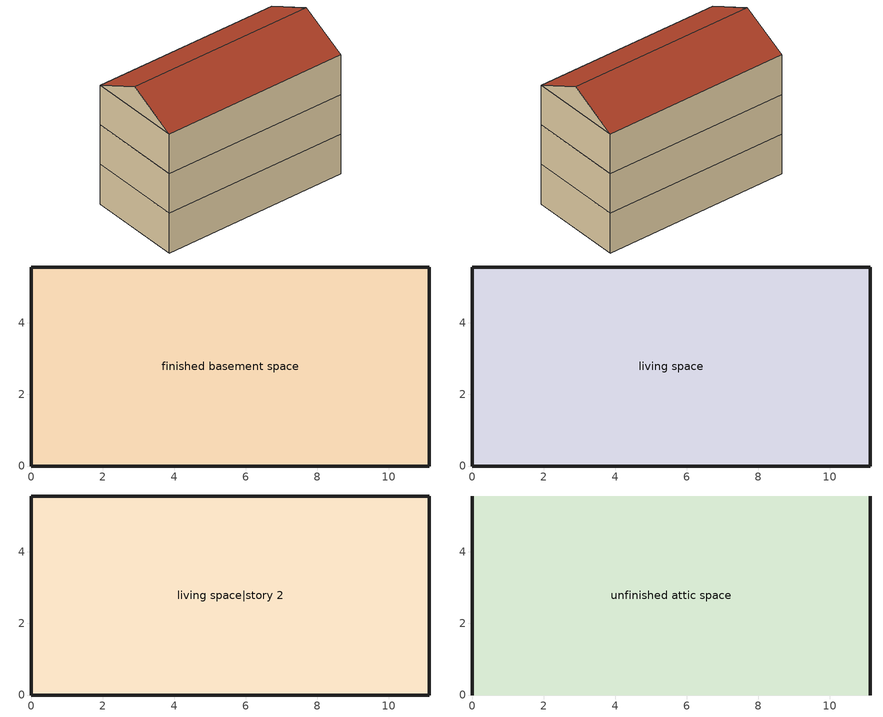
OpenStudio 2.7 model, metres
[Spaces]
finished basement space
 floor foundation: 0,0 0,5.56 11.13,5.56 11.13,0 z-2.44
 wall foundation: 0,5.56 0,0 11.13,0 11.13,5.56 0,5.56 z-2.44:0
living space
 floor to finished basement space: 0,0 0,5.56 11.13,5.56 11.13,0 z0
 wall outside: 0,5.56 0,0 11.13,0 11.13,5.56 0,5.56 z0:2.44
living space|story 2
 floor to living space: 0,0 0,5.56 11.13,5.56 11.13,0 z2.44
 wall outside: 0,5.56 0,0 11.13,0 11.13,5.56 0,5.56 z2.44:4.88
unfinished attic space
 floor to living space|story 2: 0,5.56 11.13,5.56 11.13,0 0,0 z4.88
 wall outside: 0,2.78,6.27 0,5.56,4.88 0,0,4.88; 11.13,2.78,6.27 11.13,0,4.88 11.13,5.56,4.88
 roof outside: 11.13,2.78,6.27 0,2.78,6.27 0,0,4.88 11.13,0,4.88; 0,2.78,6.27 11.13,2.78,6.27 11.13,5.56,4.88 0,5.56,4.88
[Building]
Building 1: North Axis {deg}=0; Standards Number of Stories=3; Standards Number of Above Ground Stories=2; Standards Building Type=singlefamilydetached; Standards Number of Living Units=1
[Site]
Denver Intl Ap_CO_USA: Latitude {deg}=39.83; Longitude {deg}=-104.65; Time Zone {hr}=-7; Elevation {m}=1650
[ClimateZones]
Climate Zone Institution Name 2=Building America; Climate Zone Document Year 2=0; Climate Zone Value 2=Cold
[Site:WaterMainsTemperature]
Calculation Method=Correlation; Annual Average Outdoor Air Temperature {C}=10.8753; Maximum Difference In Monthly Average Outdoor Air Temperatures {deltaC}=23.1524
[Site:GroundTemperature:Deep]
10.8753, 10.8753, 10.8753, 10.8753, 10.8753, 10.8753, 10.8753, 10.8753, 10.8753, 10.8753, 10.8753, 10.8753
[Material]
EMPD dummy: Roughness=Rough; Thickness {m}=0.001; Conductivity {W/m-K}=0.1; Density {kg/m3}=100; Specific Heat {J/kg-K}=100; Thermal Absorptance=0.9; Solar Absorptance=0.5; Visible Absorptance=0.1
[MaterialProperty:MoisturePenetrationDepth:Settings]
Material=EMPD dummy; Water Vapor Diffusion Resistance Factor=500; Moisture Equation Coefficient a=0.0069; Moisture Equation Coefficient b=0.9066; Moisture Equation Coefficient c=0.0404; Moisture Equation Coefficient d=22.1121; Surface Layer Penetration Depth {m}=0.1; Deep Layer Penetration Depth {m}=0; Coating Layer Thickness {m}=0; Coating Layer Water Vapor Diffusion Resistance Factor=0
[Construction]
EMPD dummy: EMPD dummy
[ThermalZone] Use Ideal Air Loads=No
living zone; unfinished attic zone; finished basement zone
[Sizing:Zone] Zone Cooling Design Supply Air Temperature Input Method=SupplyAirTemperature; Zone Cooling Design Supply Air Temperature {C}=14; Zone Cooling Design Supply Air Temperature Difference {deltaC}=11.11; Zone Heating Design Supply Air Temperature Input Method=SupplyAirTemperature; Zone Heating Design Supply Air Temperature {C}=40; Zone Heating Design Supply Air Temperature Difference {deltaC}=11.11; Zone Cooling Design Supply Air Humidity Ratio {kg-H2O/kg-air}=0.0085; Zone Heating Design Supply Air Humidity Ratio {kg-H2O/kg-air}=0.008; Cooling Design Air Flow Method=DesignDay; Heating Design Air Flow Method=DesignDay; Account for Dedicated Outdoor Air System=No; Dedicated Outdoor Air System Control Strategy=NeutralSupplyAir; Dedicated Outdoor Air Low Setpoint Temperature for Design {C}=autosize; Dedicated Outdoor Air High Setpoint Temperature for Design {C}=autosize
living zone; unfinished attic zone; finished basement zone
[Space]
Name | Space Type | Thermal Zone | Building Unit
living space; living space|story 2 | Space Type 1 | living zone | unit 1
unfinished attic space | Space Type 2 | unfinished attic zone
finished basement space | Space Type 3 | finished basement zone | unit 1
[SpaceType]
Name | Standards Space Type
Space Type 1 | living
Space Type 2 | unfinished attic
Space Type 3 | finished basement
[BuildingUnit]
unit 1: Building Unit Type=Residential
[InternalMass:Definition]
EMPD dummy unfinished attic space: Construction=EMPD dummy; Design Level Calculation Method=SurfaceArea; Surface Area {m2}=61.9354
[InternalMass]
EMPD dummy unfinished attic space: Internal Mass Definition=EMPD dummy unfinished attic space; Space or SpaceType=unfinished attic space; Multiplier=1
